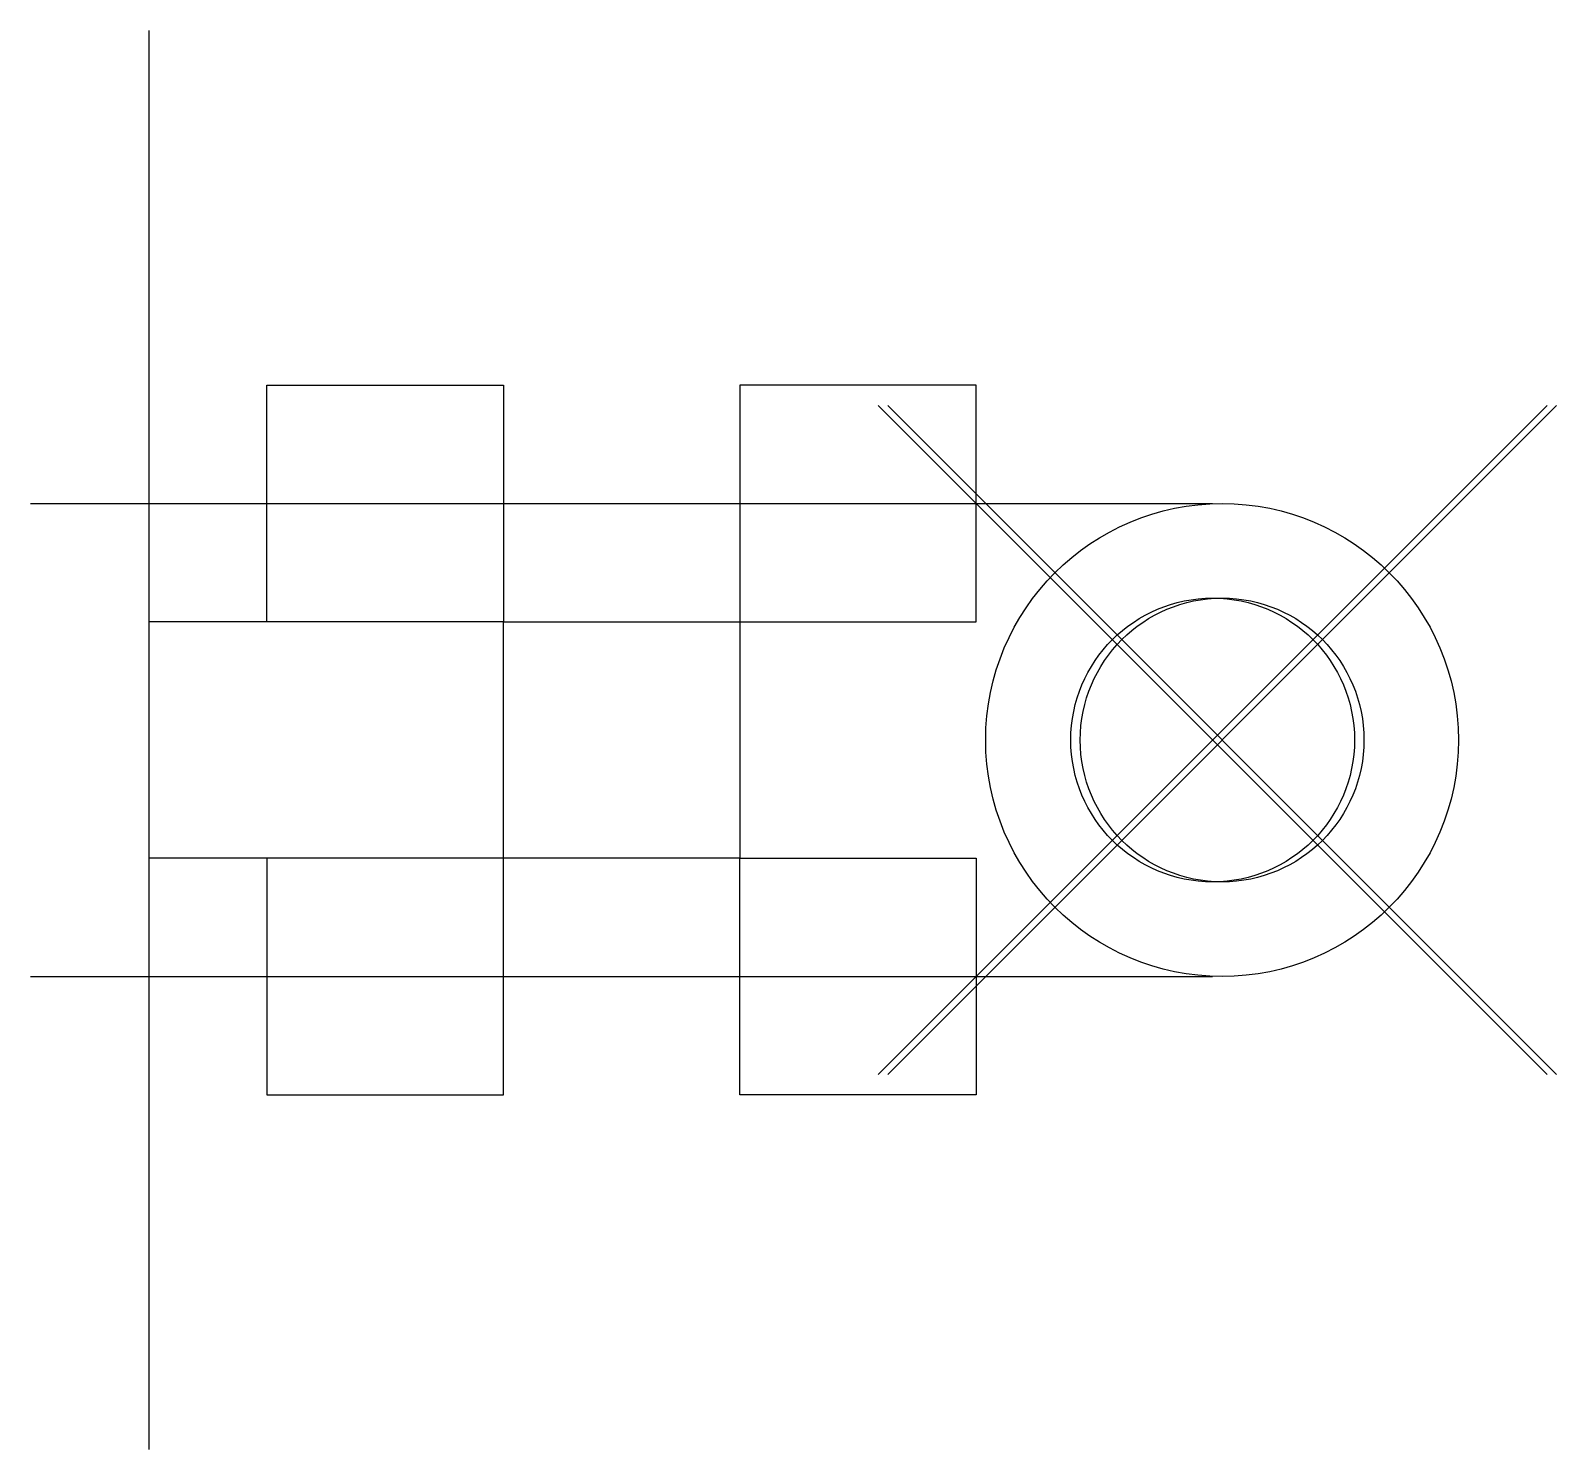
# Model space of a CAD drawing. Header units: millimetres. Extents: x 0 to 161, y -75 to 75.
import ezdxf

# ---------------------------------------------------------------- set-up
doc = ezdxf.new("R2010")
doc.units = ezdxf.units.MM

msp = doc.modelspace()

# ---------------------------------------------------------------- linework, layer by layer
for p, q in [((12.5, 75, 12.5), (12.5, -75, 12.5)), ((89.64, 35.36), (160.36, -35.36)), ((89.64, -35.36), (160.36, 35.36)), ((90.64, 35.36), (161.36, -35.36)), ((90.64, -35.36), (161.36, 35.36)), ((0, 25), (125, 25)), ((25, 12.5, 12.5), (12.5, 12.5, 12.5)), ((25, -12.5, 12.5), (12.5, -12.5, 12.5)), ((0, -25), (125, -25))]:
    msp.add_line(p, q)
for points in [[(25, 37.5), (50, 37.5), (50, 12.5), (25, 12.5)], [(75, 12.5), (100, 12.5), (100, 37.5), (75, 37.5)], [(50, 12.5), (75, 12.5), (75, -12.5), (50, -12.5)], [(25, -37.5), (50, -37.5), (50, -12.5), (25, -12.5)], [(100, -37.5), (75, -37.5), (75, -12.5), (100, -12.5)]]:
    msp.add_lwpolyline(points, close=True)
for centre, radius in [((126, 0), 25), ((125, 0), 15), ((126, 0), 15)]:
    msp.add_circle(centre, radius)

doc.saveas('drawing.dxf')
